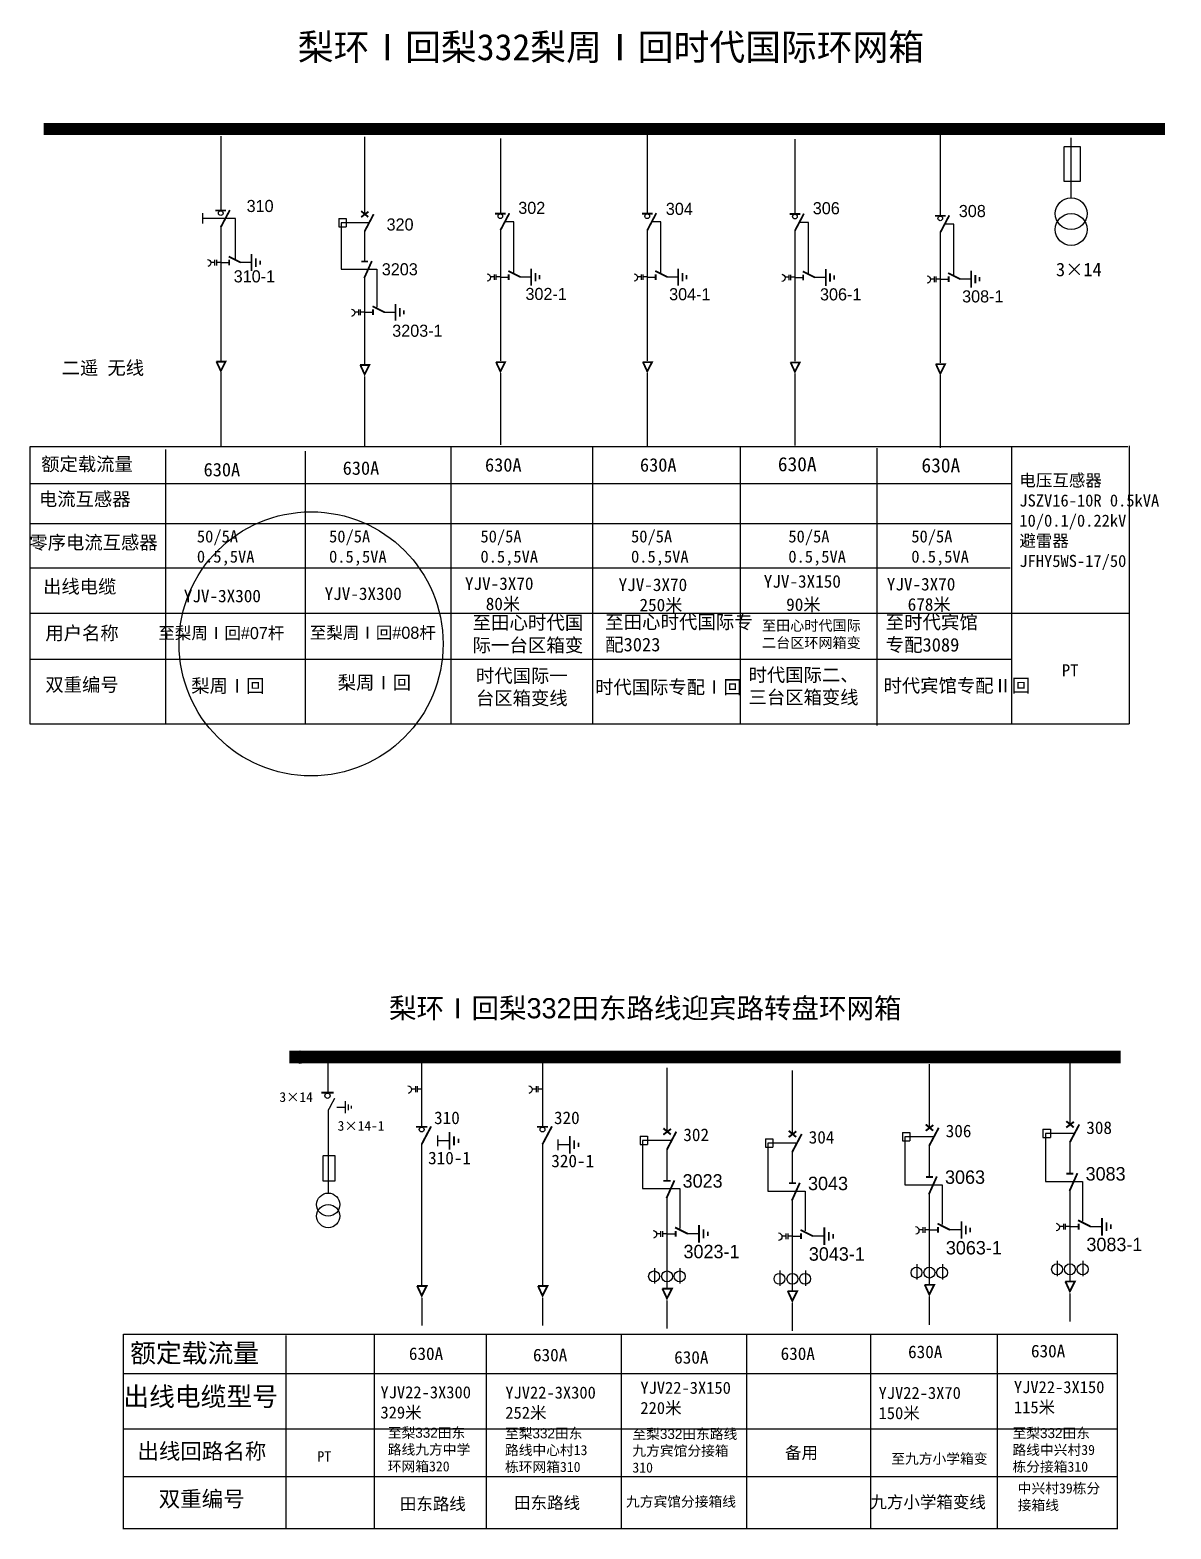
# Model space of a CAD drawing. Extents: x 149 to 870, y -471 to -13.
# Drawn here: x 148.9 to 318.7, y -235.8 to -12.8 of the extents above; entities that cross this region are included whole.
import ezdxf

# ---------------------------------------------------------------- set-up
doc = ezdxf.new("R2010")
doc.units = 0
doc.header["$LTSCALE"] = 0.774411
doc.linetypes.add('ACAD_ISO02W100', pattern=[15, 12, -3])
doc.linetypes.add('CENTER', pattern=[50.8, 31.75, -6.35, 6.35, -6.35])
doc.layers.get('0').update_dxf_attribs({"linetype": 'CONTINUOUS'})
doc.layers.add('2', color=7, linetype='CONTINUOUS')
doc.styles.add('hztxt_txtstyle_0.00_0_0', font='', dxfattribs={"bigfont": 'hztxt.shx'})
doc.styles.add('hztxt_txtstyle_1.80_0_0', font='', dxfattribs={"height": 1.8, "bigfont": 'hztxt.shx'})
doc.styles.add('hztxt_txtstyle_1.88_0_0', font='simkai.ttf', dxfattribs={"height": 1.875})
doc.styles.add('hztxt_txtstyle_2.00_0_0', font='', dxfattribs={"height": 2, "bigfont": 'hztxt.shx'})
doc.styles.add('hztxt_txtstyle_2.01_0_0', font='', dxfattribs={"height": 2.014677, "bigfont": 'hztxt.shx'})
doc.styles.add('hztxt_txtstyle_2.34_0_0', font='simkai.ttf', dxfattribs={"height": 2.34375})
doc.styles.add('hztxt_txtstyle_2.70_0_0', font='simkai.ttf', dxfattribs={"height": 2.7})
doc.styles.add('hztxt_txtstyle_2.81_0_0', font='simkai.ttf', dxfattribs={"height": 2.8125})
doc.styles.get('hztxt_txtstyle_0.00_0_0').set_extended_font_data('hztxt')
doc.styles.get('hztxt_txtstyle_1.80_0_0').set_extended_font_data('hztxt')
doc.styles.get('hztxt_txtstyle_2.00_0_0').set_extended_font_data('hztxt')
doc.styles.get('hztxt_txtstyle_2.01_0_0').set_extended_font_data('hztxt')

# ---------------------------------------------------------------- blocks, each defined once
blk = doc.blocks.new('JD')
for points in [[(-2, 0.2), (-2, -0.2), (2, 0.2), (2, -0.2)], [(1, -1.2), (1, -0.8), (-1, -1.2), (-1, -0.8)], [(-0.5, -1.8), (-0.5, -2.2), (0.5, -1.8), (0.5, -2.2)]]:
    blk.add_trace(points)

msp = doc.modelspace()

# ---------------------------------------------------------------- linework, layer by layer
at = {"color": 0}
for p, q in [((177.31, -28.6), (177.31, -39.62)), ((198.72, -28.66), (198.72, -40.23)), ((218.92, -28.95), (218.92, -40.08)), ((240.78, -27.79), (240.78, -40.08)), ((284.39, -28.11), (284.39, -40.39)), ((303.82, -28.82), (303.82, -37.86)), ((262.76, -29.01), (262.76, -40.13)), ((177.31, -42.07), (177.31, -62.09)), ((194.88, -40.85), (195.96, -40.85)), ((194.88, -40.85), (194.88, -42.05)), ((194.88, -42.05), (195.96, -42.05)), ((195.96, -40.85), (195.96, -42.05)), ((198.72, -42.68), (198.72, -47.14)), ((218.92, -42.53), (218.92, -61.99)), ((240.78, -42.53), (240.78, -61.99)), ((262.76, -42.59), (262.76, -62.04)), ((284.39, -42.85), (284.39, -62.31)), ((177.31, -47.39), (178.56, -47.39)), ((180.18, -47.35), (181.88, -47.35)), ((198.72, -49.38), (198.72, -62.55)), ((218.92, -49.54), (220.17, -49.54)), ((221.79, -49.51), (223.49, -49.51)), ((240.78, -49.54), (242.03, -49.54)), ((243.66, -49.51), (245.35, -49.51)), ((262.76, -49.6), (264, -49.6)), ((265.63, -49.56), (267.32, -49.56)), ((284.39, -49.86), (285.63, -49.86)), ((287.26, -49.82), (288.96, -49.82)), ((198.72, -54.79), (199.96, -54.79)), ((201.59, -54.75), (203.29, -54.75)), ((193.27, -166.54), (193.27, -170.87)), ((207.21, -166.55), (207.21, -175.96)), ((225.19, -166.55), (225.19, -175.96)), ((243.71, -167.24), (243.71, -176.75)), ((282.75, -166.67), (282.75, -176.17)), ((303.67, -166.18), (303.67, -175.68)), ((262.36, -167.61), (262.36, -177.11)), ((193.29, -173.54), (193.29, -185.82)), ((194.58, -173.06), (195.82, -173.06)), ((209.57, -178.03), (211.34, -178.03)), ((239.71, -177.4), (240.83, -177.4)), ((239.71, -177.4), (239.71, -178.65)), ((240.83, -177.4), (240.83, -178.65)), ((258.36, -177.76), (259.48, -177.76)), ((258.36, -177.76), (258.36, -179.01)), ((259.48, -177.76), (259.48, -179.01)), ((278.75, -176.83), (279.88, -176.83)), ((278.75, -176.83), (278.75, -178.07)), ((278.75, -178.07), (279.88, -178.07)), ((279.88, -176.83), (279.88, -178.07)), ((299.67, -176.33), (300.8, -176.33)), ((299.67, -176.33), (299.67, -177.58)), ((299.67, -177.58), (300.8, -177.58)), ((300.8, -176.33), (300.8, -177.58)), ((303.67, -178.24), (303.67, -182.89)), ((207.21, -178.52), (207.21, -199.72)), ((225.19, -178.52), (225.19, -199.72)), ((227.46, -178.61), (229.22, -178.61)), ((239.71, -178.65), (240.83, -178.65)), ((243.71, -179.3), (243.71, -183.95)), ((258.36, -179.01), (259.48, -179.01)), ((262.36, -179.67), (262.36, -184.32)), ((282.75, -178.73), (282.75, -183.38)), ((243.71, -186.28), (243.71, -200)), ((262.36, -186.64), (262.36, -200.36)), ((282.75, -185.7), (282.75, -199.43)), ((303.67, -185.21), (303.67, -198.93)), ((282.75, -191.34), (284.05, -191.34)), ((285.74, -191.3), (287.51, -191.3)), ((303.67, -190.85), (304.97, -190.85)), ((306.67, -190.81), (308.43, -190.81)), ((243.71, -191.91), (245.01, -191.91)), ((246.7, -191.87), (248.47, -191.87)), ((262.36, -192.27), (263.66, -192.27)), ((265.35, -192.24), (267.12, -192.24)), ((301.81, -195.95), (301.81, -198.24)), ((305.62, -195.95), (305.62, -198.24)), ((241.84, -197.02), (241.84, -199.3)), ((245.65, -197.02), (245.65, -199.3)), ((260.5, -197.38), (260.5, -199.67)), ((264.31, -197.38), (264.31, -199.67)), ((280.89, -196.44), (280.89, -198.73)), ((284.7, -196.44), (284.7, -198.73)), ((162.83, -235.85), (162.84, -206.84)), ((162.84, -206.84), (310.73, -206.84)), ((187, -207.03), (187, -235.83)), ((216.83, -206.84), (216.83, -235.83)), ((236.88, -206.84), (236.88, -235.83)), ((255.57, -206.84), (255.57, -235.83)), ((274, -206.84), (274, -235.83)), ((292.84, -206.84), (292.84, -235.85)), ((310.73, -206.84), (310.73, -235.85)), ((162.9, -212.7), (310.73, -212.7)), ((162.9, -220.95), (310.73, -220.95)), ((162.9, -228.03), (310.73, -228.03)), ((310.73, -235.83), (162.83, -235.83))]:
    msp.add_line(p, q, dxfattribs=at)
at = {"color": 0, "linetype": 'ACAD_ISO02W100'}
for p, q in [((199.26, -41.48), (195.22, -41.48)), ((195.22, -41.48), (195.22, -48.35)), ((195.22, -48.35), (200.55, -48.35)), ((200.55, -48.35), (200.55, -54.01)), ((244.27, -178.05), (240.06, -178.05)), ((240.06, -178.05), (240.06, -185.2)), ((262.92, -178.41), (258.72, -178.41)), ((258.72, -178.41), (258.72, -185.57)), ((283.31, -177.48), (279.11, -177.48)), ((279.11, -177.48), (279.11, -184.63)), ((304.24, -176.99), (300.03, -176.99)), ((300.03, -176.99), (300.03, -184.14)), ((279.11, -184.63), (284.66, -184.63)), ((284.66, -184.63), (284.66, -190.53)), ((300.03, -184.14), (305.58, -184.14)), ((305.58, -184.14), (305.58, -190.04)), ((240.06, -185.2), (245.61, -185.2)), ((245.61, -185.2), (245.61, -191.11)), ((258.72, -185.57), (264.27, -185.57)), ((264.27, -185.57), (264.27, -191.47))]:
    msp.add_line(p, q, dxfattribs=at)
at = {"color": 0, "linetype": 'CENTER'}
for p, q in [((177.32, -63.7), (177.32, -74.77)), ((198.72, -64.32), (198.72, -74.71)), ((218.93, -63.83), (218.93, -74.53)), ((240.79, -63.83), (240.79, -74.64)), ((262.76, -63.88), (262.76, -74.59)), ((284.39, -64.15), (284.39, -74.96)), ((207.22, -201.44), (207.22, -205.56)), ((225.2, -201.44), (225.2, -205.56)), ((243.72, -201.84), (243.72, -206.02)), ((262.37, -202.21), (262.37, -206.38)), ((282.76, -201.27), (282.76, -205.45)), ((303.68, -200.78), (303.68, -204.95))]:
    msp.add_line(p, q, dxfattribs=at)
at = {"color": 0, "linetype": 'Continuous'}
for p, q in [((148.96, -116.1), (148.96, -74.74)), ((148.96, -74.74), (312.32, -74.74)), ((169.1, -75.19), (169.1, -116.09)), ((189.87, -75.46), (189.87, -116.07)), ((211.55, -74.82), (211.55, -116.09)), ((232.63, -74.82), (232.63, -116.09)), ((254.62, -74.85), (254.62, -116.12)), ((274.93, -74.99), (274.93, -116.26)), ((295.01, -74.77), (295.01, -116.13)), ((312.49, -74.68), (312.49, -116.04)), ((148.96, -80.27), (294.96, -80.27)), ((148.96, -86.21), (295.01, -86.21)), ((148.96, -92.84), (294.8, -92.84)), ((148.96, -99.57), (312.49, -99.57)), ((148.96, -106.41), (294.96, -106.41)), ((312.49, -116.1), (148.96, -116.1)), ((200.12, -206.83), (200.12, -235.83))]:
    msp.add_line(p, q, dxfattribs=at)
at = {"color": 0}
for points, const_width in [([(150.98, -27.51), (317.83, -27.51)], 1.8), ([(176.52, -39.65), (178.11, -39.65)], 0.27), ([(177.31, -42.14), (178.66, -39.58)], 0.27), ([(198.2, -40.63), (199.3, -39.81)], 0.27), ([(198.21, -39.73), (199.27, -40.61)], 0.27), ([(198.72, -42.75), (200.07, -40.19)], 0.27), ([(218.12, -40.11), (219.72, -40.11)], 0.27), ([(218.92, -42.6), (220.27, -40.04)], 0.27), ([(239.99, -40.11), (241.58, -40.11)], 0.27), ([(240.78, -42.6), (242.13, -40.04)], 0.27), ([(261.96, -40.17), (263.55, -40.17)], 0.27), ([(262.76, -42.66), (264.1, -40.1)], 0.27), ([(283.59, -40.43), (285.18, -40.43)], 0.27), ([(284.39, -42.92), (285.74, -40.36)], 0.27), ([(178.49, -46.49), (180.29, -47.39)], 0.27), ([(178.56, -46.97), (178.56, -47.8)], 0.27), ([(198.23, -47.22), (199.23, -47.22)], 0.27), ([(198.66, -49.71), (199.8, -47.16)], 0.27), ([(220.1, -48.64), (221.9, -49.54)], 0.27), ([(220.17, -49.12), (220.17, -49.96)], 0.27), ([(241.96, -48.64), (243.76, -49.54)], 0.27), ([(242.03, -49.12), (242.03, -49.96)], 0.27), ([(263.93, -48.7), (265.73, -49.6)], 0.27), ([(264, -49.18), (264, -50.01)], 0.27), ([(285.56, -48.96), (287.36, -49.86)], 0.27), ([(285.63, -49.44), (285.63, -50.27)], 0.27), ([(199.89, -53.89), (201.69, -54.79)], 0.27), ([(199.96, -54.37), (199.96, -55.2)], 0.27), ([(176.65, -62.13), (178.02, -62.13), (177.32, -63.52), (176.66, -62.1)], 0.27), ([(218.26, -62.21), (219.63, -62.21), (218.93, -63.6), (218.27, -62.18)], 0.27), ([(240.12, -62.21), (241.49, -62.21), (240.79, -63.6), (240.14, -62.18)], 0.27), ([(262.09, -62.26), (263.47, -62.26), (262.76, -63.65), (262.11, -62.24)], 0.27), ([(283.72, -62.52), (285.1, -62.52), (284.39, -63.92), (283.74, -62.5)], 0.27), ([(198.05, -62.63), (199.43, -62.63), (198.72, -64.02), (198.07, -62.61)], 0.27), ([(187.5, -165.61), (311.23, -165.61)], 1.88), ([(192.28, -170.93), (194.12, -170.93)], 0.313), ([(193.29, -173.59), (194.27, -171.73)], 0.197), ([(206.38, -176), (208.04, -176)], 0.281), ([(207.21, -178.6), (208.62, -175.93)], 0.281), ([(224.36, -176), (226.02, -176)], 0.281), ([(225.19, -178.6), (226.6, -175.93)], 0.281), ([(243.17, -177.17), (244.32, -176.31)], 0.281), ([(243.18, -176.23), (244.29, -177.14)], 0.281), ([(282.22, -176.59), (283.36, -175.74)], 0.281), ([(282.23, -175.65), (283.33, -176.57)], 0.281), ([(282.75, -178.8), (284.16, -176.14)], 0.281), ([(303.14, -176.1), (304.28, -175.25)], 0.281), ([(303.15, -175.16), (304.25, -176.08)], 0.281), ([(303.67, -178.31), (305.08, -175.65)], 0.281), ([(243.71, -179.38), (245.11, -176.71)], 0.281), ([(261.83, -177.53), (262.97, -176.67)], 0.281), ([(261.84, -176.59), (262.94, -177.51)], 0.281), ([(262.36, -179.74), (263.77, -177.07)], 0.281), ([(303.17, -182.96), (304.21, -182.96)], 0.281), ([(303.62, -185.56), (304.8, -182.9)], 0.281), ([(243.2, -184.03), (244.25, -184.03)], 0.281), ([(243.65, -186.62), (244.83, -183.97)], 0.281), ([(261.86, -184.39), (262.9, -184.39)], 0.281), ([(262.3, -186.98), (263.49, -184.33)], 0.281), ([(282.25, -183.45), (283.29, -183.45)], 0.281), ([(282.69, -186.05), (283.88, -183.39)], 0.281), ([(244.93, -190.97), (246.81, -191.91)], 0.281), ([(245.01, -191.48), (245.01, -192.34)], 0.281), ([(263.59, -191.34), (265.46, -192.27)], 0.281), ([(263.66, -191.84), (263.66, -192.71)], 0.281), ([(283.98, -190.4), (285.85, -191.34)], 0.281), ([(284.05, -190.91), (284.05, -191.77)], 0.281), ([(304.9, -189.91), (306.77, -190.85)], 0.281), ([(304.97, -190.41), (304.97, -191.28)], 0.281), ([(206.52, -199.68), (207.95, -199.68), (207.22, -201.13), (206.54, -199.66)], 0.281), ([(224.5, -199.68), (225.93, -199.68), (225.2, -201.13), (224.52, -199.66)], 0.281), ([(243.02, -200.08), (244.45, -200.08), (243.72, -201.53), (243.03, -200.06)], 0.281), ([(261.67, -200.45), (263.1, -200.45), (262.37, -201.9), (261.69, -200.42)], 0.281), ([(282.06, -199.51), (283.49, -199.51), (282.76, -200.96), (282.08, -199.48)], 0.281), ([(302.98, -199.02), (304.41, -199.02), (303.68, -200.47), (303, -198.99)], 0.281)]:
    msp.add_lwpolyline(points, dxfattribs=dict(at, const_width=const_width))
for points in [[(302.78, -30.21), (302.78, -35.26), (305.28, -35.26), (305.28, -30.16), (302.78, -30.16)], [(174.59, -40.06), (174.59, -41.56)], [(176.4, -47.37), (175.83, -47.37)], [(176.4, -46.99), (176.4, -47.82)], [(176.66, -46.99), (176.66, -47.82)], [(177.31, -47.37), (176.66, -47.37)], [(218.01, -49.53), (217.44, -49.53)], [(218.01, -49.15), (218.01, -49.97)], [(218.27, -49.15), (218.27, -49.97)], [(218.92, -49.53), (218.27, -49.53)], [(239.88, -49.53), (239.31, -49.53)], [(239.88, -49.15), (239.88, -49.97)], [(240.13, -49.15), (240.13, -49.97)], [(240.78, -49.53), (240.13, -49.53)], [(261.85, -49.58), (261.28, -49.58)], [(261.85, -49.2), (261.85, -50.03)], [(262.1, -49.2), (262.1, -50.03)], [(262.75, -49.58), (262.1, -49.58)], [(283.48, -49.85), (282.91, -49.85)], [(283.48, -49.47), (283.48, -50.29)], [(283.73, -49.47), (283.73, -50.29)], [(284.38, -49.85), (283.73, -49.85)], [(197.81, -54.77), (197.24, -54.77)], [(197.81, -54.39), (197.81, -55.21)], [(198.06, -54.39), (198.06, -55.21)], [(198.71, -54.77), (198.06, -54.77)], [(206.27, -170.37), (205.67, -170.37)], [(206.27, -169.97), (206.27, -170.83)], [(206.53, -169.97), (206.53, -170.83)], [(207.21, -170.37), (206.53, -170.37)], [(224.25, -170.37), (223.65, -170.37)], [(224.25, -169.97), (224.25, -170.83)], [(224.51, -169.97), (224.51, -170.83)], [(225.19, -170.37), (224.51, -170.37)], [(209.57, -177.28), (209.57, -178.88)], [(227.46, -177.86), (227.46, -179.47)], [(192.51, -180.34), (192.51, -184.03), (194.33, -184.03), (194.33, -180.3), (192.51, -180.3)], [(242.76, -191.5), (242.76, -192.36)], [(243.03, -191.5), (243.03, -192.36)], [(281.81, -191.32), (281.21, -191.32)], [(281.81, -190.93), (281.81, -191.78)], [(282.07, -190.93), (282.07, -191.78)], [(282.75, -191.32), (282.07, -191.32)], [(302.73, -190.83), (302.14, -190.83)], [(302.73, -190.44), (302.73, -191.29)], [(302.99, -190.44), (302.99, -191.29)], [(303.67, -190.83), (302.99, -190.83)], [(242.76, -191.9), (242.17, -191.9)], [(243.71, -191.9), (243.03, -191.9)], [(261.41, -192.26), (260.82, -192.26)], [(261.41, -191.87), (261.41, -192.72)], [(261.68, -191.87), (261.68, -192.72)], [(262.36, -192.26), (261.68, -192.26)]]:
    msp.add_lwpolyline(points, dxfattribs=at)
at = {"color": 0, "linetype": 'ACAD_ISO02W100'}
for points in [[(179.52, -46.96), (179.52, -40.81), (174.59, -40.81)], [(220.93, -49.14), (220.93, -41.35), (219.58, -41.35)], [(242.79, -49.14), (242.79, -41.35), (241.44, -41.35)], [(264.76, -49.2), (264.76, -41.41), (263.41, -41.41)], [(286.39, -49.46), (286.39, -41.67), (285.05, -41.67)]]:
    msp.add_lwpolyline(points, dxfattribs=at)
at = {"color": 0}
for points in [[(175.35, -46.91, -0.877934), (175.37, -48)], [(216.96, -49.06, -0.877934), (216.98, -50.16)], [(238.82, -49.06, -0.877934), (238.84, -50.16)], [(260.79, -49.12, -0.877934), (260.82, -50.21)], [(282.43, -49.38, -0.877934), (282.45, -50.48)], [(196.76, -54.31, -0.877934), (196.78, -55.4)], [(205.17, -169.88, -0.877934), (205.19, -171.02)], [(223.15, -169.88, -0.877934), (223.17, -171.02)], [(241.67, -191.41, -0.877934), (241.69, -192.55)], [(260.32, -191.78, -0.877934), (260.34, -192.92)], [(280.71, -190.84, -0.877934), (280.73, -191.98)], [(301.63, -190.35, -0.877934), (301.65, -191.49)]]:
    msp.add_lwpolyline(points, format="xyb", dxfattribs=at)
for centre, radius in [((177.31, -40.03), 0.346), ((218.92, -40.49), 0.346), ((240.78, -40.49), 0.346), ((262.76, -40.55), 0.346), ((284.39, -40.81), 0.346), ((189.13, -165.64), 0.933), ((193.2, -171.37), 0.401), ((207.21, -176.4), 0.36), ((225.19, -176.4), 0.36), ((241.8, -198.26), 0.812), ((243.73, -198.26), 0.812), ((245.61, -198.26), 0.812), ((260.46, -198.62), 0.812), ((262.38, -198.62), 0.812), ((264.27, -198.62), 0.812), ((280.85, -197.69), 0.812), ((282.77, -197.69), 0.812), ((284.66, -197.69), 0.812), ((301.77, -197.2), 0.812), ((303.69, -197.2), 0.812), ((305.58, -197.2), 0.812)]:
    msp.add_circle(centre, radius, dxfattribs=at)
at = {"color": 1, "linetype": 'Continuous'}
msp.add_circle((190.76, -104.13), 19.65, dxfattribs=at)
at = {"layer": '2', "color": 0}
for centre, radius in [((303.87, -40.11), 2.36), ((303.87, -42.47), 2.36), ((193.3, -187.57), 1.72), ((193.3, -189.29), 1.72)]:
    msp.add_circle(centre, radius, dxfattribs=at)

# ---------------------------------------------------------------- block references
at = {"color": 0, "rotation": 90}
for p, xscale, yscale, zscale in [((181.9, -47.4), 0.6299999999999955, 0.6299999999999955, 0.63), ((223.51, -49.55), 0.6299999999999955, 0.6299999999999955, 0.63), ((245.38, -49.55), 0.6299999999999955, 0.6299999999999955, 0.63), ((267.35, -49.61), 0.6299999999999955, 0.6299999999999955, 0.63), ((288.98, -49.87), 0.6299999999999955, 0.6299999999999955, 0.63), ((203.31, -54.8), 0.6299999999999955, 0.6299999999999955, 0.63), ((195.84, -173.09), 0.4600705460528616, 0.4600705460528616, 0.4600705460529209), ((211.37, -178.08), 0.65625, 0.65625, 0.65625), ((229.25, -178.66), 0.65625, 0.65625, 0.65625), ((308.46, -190.86), 0.65625, 0.65625, 0.65625), ((248.49, -191.93), 0.65625, 0.65625, 0.65625), ((267.14, -192.29), 0.65625, 0.65625, 0.65625), ((287.54, -191.35), 0.65625, 0.65625, 0.65625)]:
    msp.add_blockref('JD', p, dxfattribs=dict(at, xscale=xscale, yscale=yscale, zscale=zscale))

# ---------------------------------------------------------------- texts
at = {"color": 0}
for s, height, style, p in [('310', 1.8, 'hztxt_txtstyle_1.80_0_0', (181.16, -39.87)), ('302', 1.8, 'hztxt_txtstyle_1.80_0_0', (221.59, -40.15)), ('304', 1.8, 'hztxt_txtstyle_1.80_0_0', (243.55, -40.3)), ('306', 1.8, 'hztxt_txtstyle_1.80_0_0', (265.42, -40.2)), ('308', 1.8, 'hztxt_txtstyle_1.80_0_0', (287.15, -40.62)), ('320', 1.8, 'hztxt_txtstyle_1.80_0_0', (201.99, -42.62)), ('310-1', 1.8, 'hztxt_txtstyle_1.80_0_0', (179.24, -50.34)), ('3203', 1.8, 'hztxt_txtstyle_1.80_0_0', (201.28, -49.29)), ('302-1', 1.8, 'hztxt_txtstyle_1.80_0_0', (222.66, -52.96)), ('304-1', 1.8, 'hztxt_txtstyle_1.80_0_0', (244.04, -53)), ('306-1', 1.8, 'hztxt_txtstyle_1.80_0_0', (266.49, -53.02)), ('308-1', 1.8, 'hztxt_txtstyle_1.80_0_0', (287.64, -53.32)), ('3203-1', 1.8, 'hztxt_txtstyle_1.80_0_0', (202.83, -58.43)), ('YJV-3X300', 1.875, 'hztxt_txtstyle_1.88_0_0', (192.77, -97.6)), ('YJV-3X70', 1.875, 'hztxt_txtstyle_1.88_0_0', (213.65, -96.1)), ('YJV-3X70', 1.875, 'hztxt_txtstyle_1.88_0_0', (236.52, -96.27)), ('YJV-3X150', 1.875, 'hztxt_txtstyle_1.88_0_0', (258.12, -95.77)), ('YJV-3X70', 1.875, 'hztxt_txtstyle_1.88_0_0', (276.43, -96.18)), ('YJV-3X300', 1.875, 'hztxt_txtstyle_1.88_0_0', (171.81, -97.94)), ('80米', 1.875, 'hztxt_txtstyle_1.88_0_0', (216.75, -99.11)), ('250米', 1.875, 'hztxt_txtstyle_1.88_0_0', (239.63, -99.28)), ('90米', 1.875, 'hztxt_txtstyle_1.88_0_0', (261.46, -99.22)), ('678米', 1.875, 'hztxt_txtstyle_1.88_0_0', (279.54, -99.2)), ('310', 1.875, 'hztxt_txtstyle_1.88_0_0', (209.06, -175.59)), ('320', 1.875, 'hztxt_txtstyle_1.88_0_0', (226.9, -175.59)), ('306', 1.875, 'hztxt_txtstyle_1.88_0_0', (285.2, -177.55)), ('308', 1.875, 'hztxt_txtstyle_1.88_0_0', (306.12, -177.06)), ('302', 1.875, 'hztxt_txtstyle_1.88_0_0', (246.15, -178.12)), ('304', 1.875, 'hztxt_txtstyle_1.88_0_0', (264.81, -178.49)), ('310-1', 1.875, 'hztxt_txtstyle_1.88_0_0', (208.17, -181.57)), ('320-1', 1.875, 'hztxt_txtstyle_1.88_0_0', (226.5, -182.01)), ('3063', 2, 'hztxt_txtstyle_2.00_0_0', (285.1, -184.48)), ('3083', 2, 'hztxt_txtstyle_2.00_0_0', (306.02, -183.99)), ('3023', 2, 'hztxt_txtstyle_2.00_0_0', (246.05, -185.05)), ('3043', 2, 'hztxt_txtstyle_2.00_0_0', (264.71, -185.42)), ('3023-1', 2, 'hztxt_txtstyle_2.00_0_0', (246.18, -195.56)), ('3043-1', 2, 'hztxt_txtstyle_2.00_0_0', (264.83, -195.92)), ('3063-1', 2, 'hztxt_txtstyle_2.00_0_0', (285.22, -194.99)), ('3083-1', 2, 'hztxt_txtstyle_2.00_0_0', (306.14, -194.5)), ('额定载流量', 2.812, 'hztxt_txtstyle_2.81_0_0', (163.83, -211.07)), ('630A', 1.875, 'hztxt_txtstyle_1.88_0_0', (205.31, -210.69)), ('630A', 1.875, 'hztxt_txtstyle_1.88_0_0', (223.78, -210.89)), ('630A', 1.875, 'hztxt_txtstyle_1.88_0_0', (244.79, -211.24)), ('630A', 1.875, 'hztxt_txtstyle_1.88_0_0', (260.63, -210.69)), ('630A', 1.875, 'hztxt_txtstyle_1.88_0_0', (279.6, -210.42)), ('630A', 1.875, 'hztxt_txtstyle_1.88_0_0', (297.89, -210.3)), ('出线电缆型号', 2.812, 'hztxt_txtstyle_2.81_0_0', (162.81, -217.54)), ('出线回路名称', 2.344, 'hztxt_txtstyle_2.34_0_0', (164.91, -225.44)), ('双重编号', 2.344, 'hztxt_txtstyle_2.34_0_0', (168.08, -232.54))]:
    msp.add_text(s, height=height, dxfattribs=dict(at, style=style)).set_placement(p)
at = {"color": 0, "linetype": 'Continuous', "style": 'hztxt_txtstyle_2.70_0_0'}
for s, height, p in [('3×14', 2, (301.61, -49.42)), ('3×14', 1.461, (186.04, -172.3)), ('3×14-1', 1.461, (194.71, -176.58))]:
    msp.add_text(s, height=height, dxfattribs=at).set_placement(p)
at = {"color": 0, "linetype": 'Continuous', "attachment_point": 1}
for s, insert, char_height, width, style in [('{\\fSimSun|b0|i0|c134|p2;二遥 无线}', (153.63, -62.06), 2, 32.2427, 'hztxt_txtstyle_2.70_0_0'), ('{\\fSimSun|b0|i0|c134|p2;额定载流量}', (150.59, -76.38), 2, 32.2427, 'hztxt_txtstyle_2.70_0_0'), ('{\\fSimSun|b0|i0|c134|p2;630A}', (174.76, -77.2), 2, 32.2427, 'hztxt_txtstyle_2.70_0_0'), ('{\\fSimSun|b0|i0|c134|p2;630A}', (195.46, -76.97), 2, 32.2427, 'hztxt_txtstyle_2.70_0_0'), ('{\\fSimSun|b0|i0|c134|p2;630A}', (216.64, -76.5), 2, 32.2427, 'hztxt_txtstyle_2.70_0_0'), ('{\\fSimSun|b0|i0|c134|p2;630A}', (239.7, -76.5), 2, 32.2427, 'hztxt_txtstyle_2.70_0_0'), ('{\\fSimSun|b0|i0|c134|p2;630A}', (260.22, -76.33), 2.1195, 17.0432, 'hztxt_txtstyle_0.00_0_0'), ('{\\fSimSun|b0|i0|c134|p2;630A}', (281.59, -76.5), 2.1195, 17.0432, 'hztxt_txtstyle_0.00_0_0'), ('\\A1;{\\fSimSun|b0|i0|c134|p2;电压互感器\\PJSZV16-10R 0.5kVA\\P10/0.1/0.22kV\\P避雷器\\PJFHY5WS-17/50}', (296.16, -78.89), 1.8, 33.191, 'hztxt_txtstyle_2.70_0_0'), ('{\\fSimSun|b0|i0|c134|p2;电流互感器}', (150.25, -81.58), 2, 32.2427, 'hztxt_txtstyle_2.70_0_0'), ('{\\fSimSun|b0|i0|c134|p2;零序电流互感器}', (148.83, -88.04), 2, 32.2427, 'hztxt_txtstyle_2.70_0_0'), ('{\\fSimSun|b0|i0|c134|p2;50/5A\\P0.5,5VA}', (173.76, -87.24), 1.8, 32.2427, 'hztxt_txtstyle_2.70_0_0'), ('{\\fSimSun|b0|i0|c134|p2;50/5A\\P0.5,5VA}', (193.43, -87.24), 1.8, 32.2427, 'hztxt_txtstyle_2.70_0_0'), ('{\\fSimSun|b0|i0|c134|p2;50/5A\\P0.5,5VA}', (215.96, -87.24), 1.8, 32.2427, 'hztxt_txtstyle_2.70_0_0'), ('{\\fSimSun|b0|i0|c134|p2;50/5A\\P0.5,5VA}', (238.37, -87.24), 1.8, 32.2427, 'hztxt_txtstyle_2.70_0_0'), ('{\\fSimSun|b0|i0|c134|p2;50/5A\\P0.5,5VA}', (261.78, -87.24), 1.8, 32.2427, 'hztxt_txtstyle_2.70_0_0'), ('{\\fSimSun|b0|i0|c134|p2;50/5A\\P0.5,5VA}', (280.08, -87.24), 1.8, 32.2427, 'hztxt_txtstyle_2.70_0_0'), ('{\\fSimSun|b0|i0|c134|p2;出线电缆}', (150.87, -94.6), 2, 32.2427, 'hztxt_txtstyle_2.70_0_0'), ('{\\f\uffbfﾬￌﾣﾤ_GB2312|b0|i0|c134|p49;\\C7;至田心时代国际一台区箱变}', (214.78, -99.96), 2.0147, 18.962, 'hztxt_txtstyle_0.00_0_0'), ('{\\fSimSun|b0|i0|c134|p2;\\C7;至田心时代国际专配3023}', (234.51, -99.87), 2.0147, 22.6035, 'hztxt_txtstyle_0.00_0_0'), ('{\\fSimSun|b0|i0|c134|p2;\\C7;至时代宾馆专配3089}', (276.25, -99.9), 2.0147, 15.6008, 'hztxt_txtstyle_2.01_0_0'), ('{\\fSimSun|b0|i0|c134|p2;用户名称}', (151.21, -101.53), 2, 32.2427, 'hztxt_txtstyle_2.70_0_0'), ('{\\f\uffbfﾬￌﾣﾤ_GB2312|b0|i0|c134|p49;\\C7;至田心时代国际二台区环网箱变}', (257.86, -100.63), 1.5388, 15.8711, 'hztxt_txtstyle_0.00_0_0'), ('{\\fSimSun|b0|i0|c134|p2;双重编号}', (151.21, -109.21), 2, 32.2427, 'hztxt_txtstyle_2.70_0_0'), ('{\\fSimSun|b0|i0|c134|p2;梨周Ⅰ回}', (172.92, -109.37), 2, 32.2427, 'hztxt_txtstyle_2.70_0_0'), ('{\\fSimSun|b0|i0|c134|p2;梨周Ⅰ回}', (194.72, -108.89), 2, 32.2427, 'hztxt_txtstyle_2.70_0_0'), ('{\\fSimSun|b0|i0|c134|p2;时代国际一台区箱变线}', (215.3, -107.87), 2, 14.868, 'hztxt_txtstyle_2.70_0_0'), ('{\\fSimSun|b0|i0|c134|p2;时代国际专配Ⅰ回}', (233.02, -109.56), 2, 24.5105, 'hztxt_txtstyle_2.70_0_0'), ('{\\fSimSun|b0|i0|c134|p2;时代国际二、三台区箱变线}', (255.86, -107.74), 2, 18.5976, 'hztxt_txtstyle_2.70_0_0'), ('{\\fSimSun|b0|i0|c134|p2;时代宾馆专配Ⅱ回}', (275.95, -109.34), 2, 24.5105, 'hztxt_txtstyle_2.70_0_0'), ('{\\fSimSun|b0|i0|c134|p2;PT}', (302.49, -107.16), 1.8071, 14.059, 'hztxt_txtstyle_0.00_0_0'), ('{\\fSimSun|b0|i0|c134|p2;\\C7;PT}', (191.67, -224.27), 1.5388, 9.4916, 'hztxt_txtstyle_0.00_0_0')]:
    msp.add_mtext(s, dxfattribs=dict(at, insert=insert, char_height=char_height, width=width, style=style))
at = {"color": 1, "linetype": 'Continuous', "char_height": 1.8, "width": 23.156, "attachment_point": 1, "style": 'hztxt_txtstyle_0.00_0_0'}
for s, insert in [('{\\fSimSun|b0|i0|c134|p2;\\C7;至梨周Ⅰ回\\f\uffbfﾬￌﾣﾤ_GB2312|b0|i0|c134|p49;#\\C1;07\\fSimSun|b0|i0|c134|p2;\\C7;杆}', (168.03, -101.62)), ('{\\fSimSun|b0|i0|c134|p2;\\C7;至梨周Ⅰ回\\f\uffbfﾬￌﾣﾤ_GB2312|b0|i0|c134|p49;#\\C1;08\\fSimSun|b0|i0|c134|p2;\\C7;杆}', (190.57, -101.57))]:
    msp.add_mtext(s, dxfattribs=dict(at, insert=insert))
at = {"color": 0, "attachment_point": 1, "style": 'hztxt_txtstyle_0.00_0_0'}
for s, insert, char_height, width in [('{\\fSimSun|b0|i0|c134|p2;\\C256;梨环Ⅰ回\\C7;梨\\f\uffbfﾬￌﾣﾤ_GB2312|b0|i0|c134|p49;332\\fSimSun|b0|i0|c134|p2;田东路线迎宾路转盘环网箱}', (202.36, -156.85), 3, 102.7785), ('{\\fSimSun|b0|i0|c134|p2;YJV22-3X150\\P220米}', (239.76, -213.93), 1.8, 10.6857), ('{\\fSimSun|b0|i0|c134|p2;YJV22-3X150 115米}', (295.35, -213.83), 1.8, 10.6857), ('{\\fSimSun|b0|i0|c134|p2;YJV22-3X300 329米}', (201.08, -214.6), 1.8, 10.6857), ('{\\fSimSun|b0|i0|c134|p2;YJV22-3X300 252米}', (219.66, -214.64), 1.8, 10.6857), ('{\\fSimSun|b0|i0|c134|p2;YJV22-3X70\\P150米}', (275.21, -214.69), 1.8, 10.6857), ('{\\fSimSun|b0|i0|c134|p2;至梨\\f\uffbfﾬￌﾣﾤ_GB2312|b0|i0|c134|p49;332\\fSimSun|b0|i0|c134|p2;田东路线九方中学环网箱320}', (202.17, -220.77), 1.5, 12.9035), ('{\\fSimSun|b0|i0|c134|p2;至梨\\f\uffbfﾬￌﾣﾤ_GB2312|b0|i0|c134|p49;332\\fSimSun|b0|i0|c134|p2;田东路线中心村13栋环网箱310}', (219.61, -220.85), 1.5, 12.9035), ('{\\fSimSun|b0|i0|c134|p2;至梨\\f\uffbfﾬￌﾣﾤ_GB2312|b0|i0|c134|p49;332\\fSimSun|b0|i0|c134|p2;田东路线九方宾馆分接箱310}', (238.57, -220.95), 1.5, 17.0018), ('{\\fSimSun|b0|i0|c134|p2;至梨\\f\uffbfﾬￌﾣﾤ_GB2312|b0|i0|c134|p49;332\\fSimSun|b0|i0|c134|p2;田东路线中兴村39栋分接箱310}', (295.14, -220.82), 1.5, 12.9035), ('{\\fSimSun|b0|i0|c134|p2;至九方小学箱变}', (277.1, -224.63), 1.5, 20.6341), ('{\\fSimSun|b0|i0|c134|p2;中兴村39栋分接箱线}', (295.92, -229.04), 1.5, 12.9035), ('{\\fSimSun|b0|i0|c134|p2;九方宾馆分接箱线}', (237.62, -231.01), 1.5, 17.0018)]:
    msp.add_mtext(s, dxfattribs=dict(at, insert=insert, char_height=char_height, width=width))
at = {"layer": '2', "color": 0, "attachment_point": 1, "style": 'hztxt_txtstyle_0.00_0_0'}
for s, insert, char_height, width in [('{\\fSimSun|b0|i0|c134|p2;梨环Ⅰ回梨332梨周Ⅰ回时代国际环网箱}', (188.77, -13.37), 3.9062, 101.2587), ('{\\fSimSun|b0|i0|c134|p2;\\H0.9x;\\C256;备用}', (261.28, -223.59), 2, 10.7144), ('{\\fSimSun|b0|i0|c134|p2;\\H0.9x;\\C256;田东路线}', (203.96, -231.21), 2, 10.7144), ('{\\fSimSun|b0|i0|c134|p2;\\H0.9x;\\C256;田东路线}', (220.96, -231.05), 2, 10.7144), ('{\\fSimSun|b0|i0|c134|p2;\\H0.9x;\\C256;九方小学箱变线}', (273.99, -230.93), 2, 20.804)]:
    msp.add_mtext(s, dxfattribs=dict(at, insert=insert, char_height=char_height, width=width))

doc.saveas('drawing.dxf')
